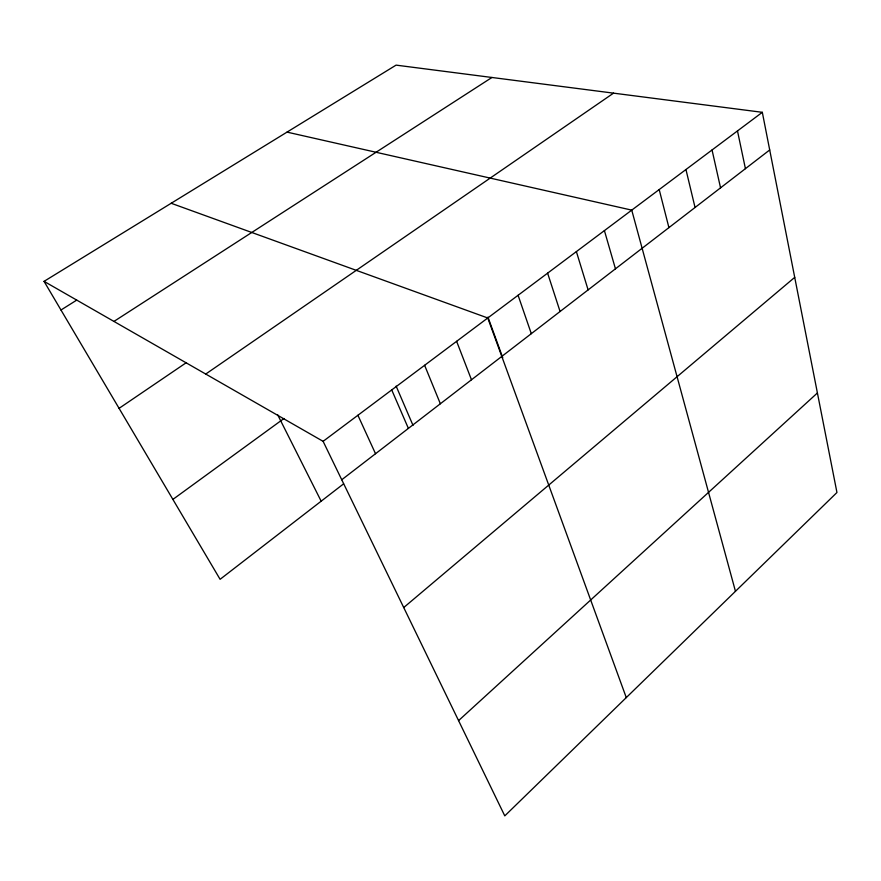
<?xml version="1.0" encoding="UTF-8"?>
<svg xmlns="http://www.w3.org/2000/svg" width="881" height="881" viewBox="0 0 881 881"><rect width="100%" height="100%" fill="white"/><g stroke="black" fill="none" stroke-linecap="round" stroke-linejoin="round"><path stroke-width="1.32" d="M458.572 720.614L817.414 392.959M403.729 607.538L794.717 277.361M343.59 483.856L220.096 579.313L44.05 281.358L396.076 65.128L762.318 112.316L836.95 492.501L504.78 815.872L323.107 441.337L44.05 281.358M341.74 479.76L769.708 149.957M323.107 441.337L762.318 112.316M172.885 499.417L283.968 418.519M205.725 374.051L613.528 93.144M119.078 408.344L186.453 362.565M113.935 321.433L491.939 77.473M60.976 310.013L76.713 300.124M287.019 132.117L631.743 210.13L735.459 591.305M171.178 203.269L487.766 317.986L626.281 697.598M277.669 414.786L321.169 501.19M357.906 415.27L375.526 453.726M391.726 389.931L408.388 428.397M396.131 386.109L413.002 425.369M424.62 365.296L440.357 403.762M456.622 341.321L471.478 379.777M487.942 317.072L502.765 357.73M518.083 295.278L531.309 333.668M547.608 273.154L560.074 311.5M576.383 251.603L588.112 289.893M604.41 230.602L615.456 268.826M659.197 189.569L668.921 227.628M685.947 169.526L695.054 207.487M712.046 149.979L720.548 187.84M737.485 130.917L745.425 168.678"/></g></svg>
